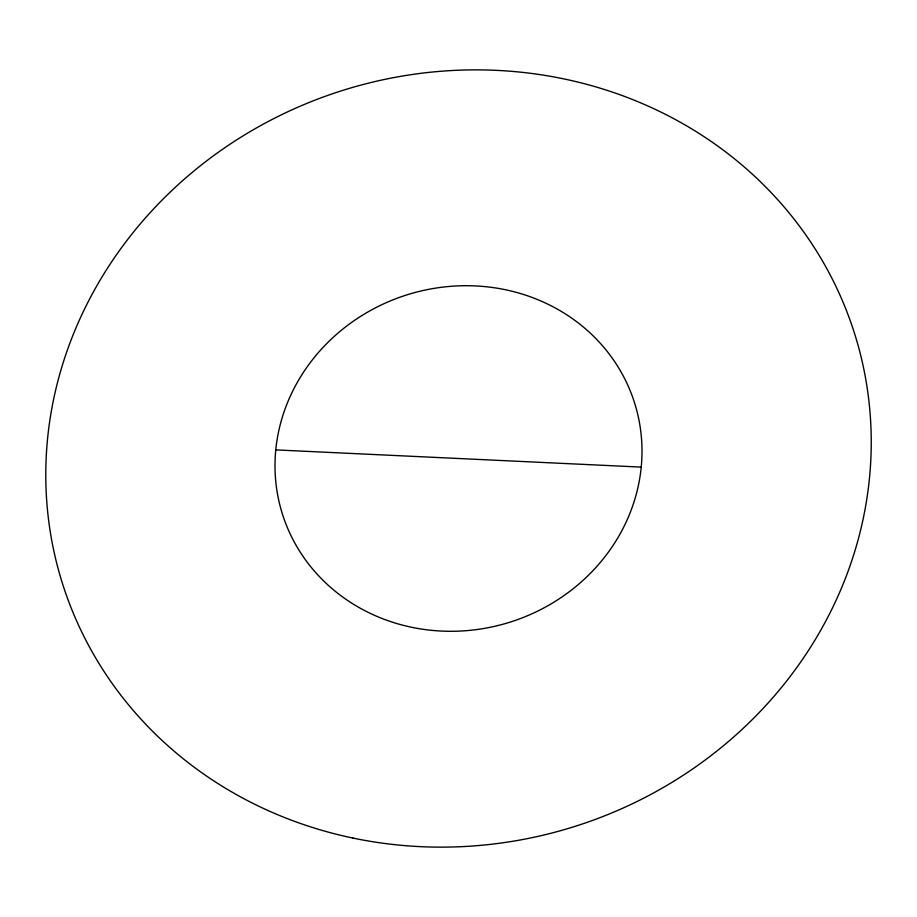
<?xml version="1.0" encoding="UTF-8"?>
<svg xmlns="http://www.w3.org/2000/svg" width="917" height="917" viewBox="0 0 917 917"><rect width="100%" height="100%" fill="white"/><g stroke="black" fill="none" stroke-linecap="round" stroke-linejoin="round"><path stroke-width="1.38" d="M275.765 449.892L641.235 467.108M413.04 627.56A184.649 171.571 -17.5 0 0 635.194 404.89A184.649 171.571 -17.5 0 0 327.254 343.05A184.649 171.571 -17.5 0 0 413.04 627.56M352.953 838.069A415.309 385.885 -17.5 0 0 856.833 340.998A415.309 385.885 -17.5 0 0 165.725 196.444A415.309 385.885 -17.5 0 0 352.953 838.069"/></g></svg>
